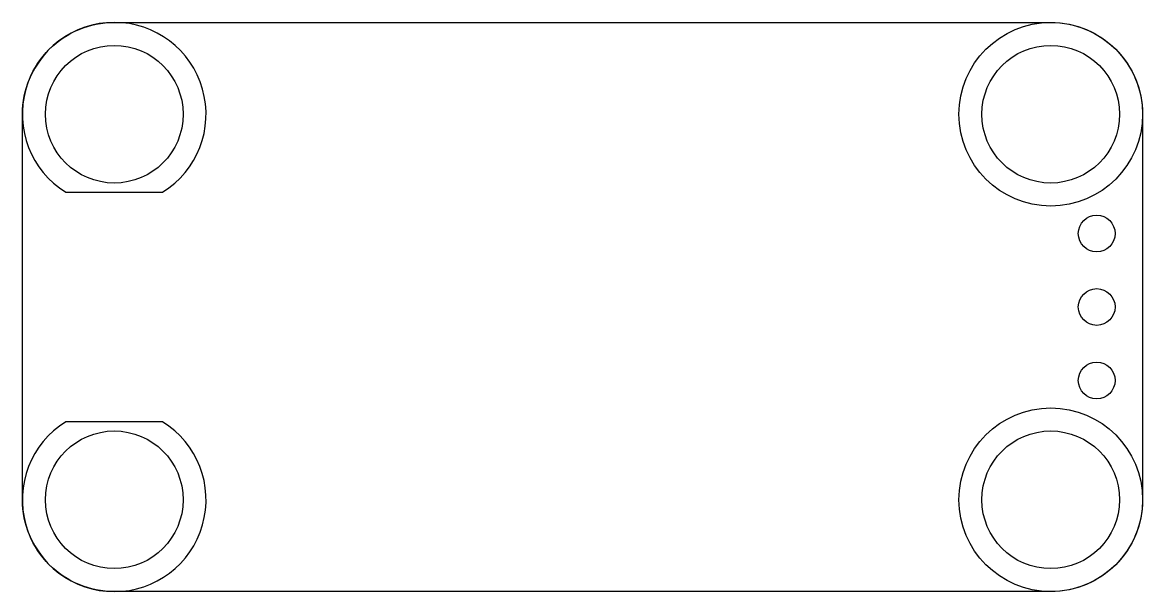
# Model space of a CAD drawing. Header units: millimetres. Extents: x -30.5 to 30.5, y -15.5 to 15.5.
import ezdxf

# ---------------------------------------------------------------- set-up
doc = ezdxf.new("R2010")
doc.units = ezdxf.units.MM
doc.layers.get('0').update_dxf_attribs({"linetype": 'CONTINUOUS'})

msp = doc.modelspace()

# ---------------------------------------------------------------- linework, layer by layer
for points in [[(-30.5, -10.5), (-30.5, 10.5, -0.414214), (-25.5, 15.5), (25.5, 15.5, -0.414214), (30.5, 10.5), (30.5, -10.5, -0.414214), (25.5, -15.5), (-25.5, -15.5, -0.414214)], [(-28.134, 6.25), (-22.866, 6.25, 3.511885)], [(-22.866, -6.25), (-28.134, -6.25, 3.511885)]]:
    msp.add_lwpolyline(points, format="xyb", close=True)
for centre, radius in [((25.5, 10.5), 5), ((-25.5, 10.5), 3.75), ((25.5, 10.5), 3.75), ((28, 4), 1), ((28, 0), 1), ((28, -4), 1), ((25.5, -10.5), 5), ((-25.5, -10.5), 3.75), ((25.5, -10.5), 3.75)]:
    msp.add_circle(centre, radius)

doc.saveas('drawing.dxf')
